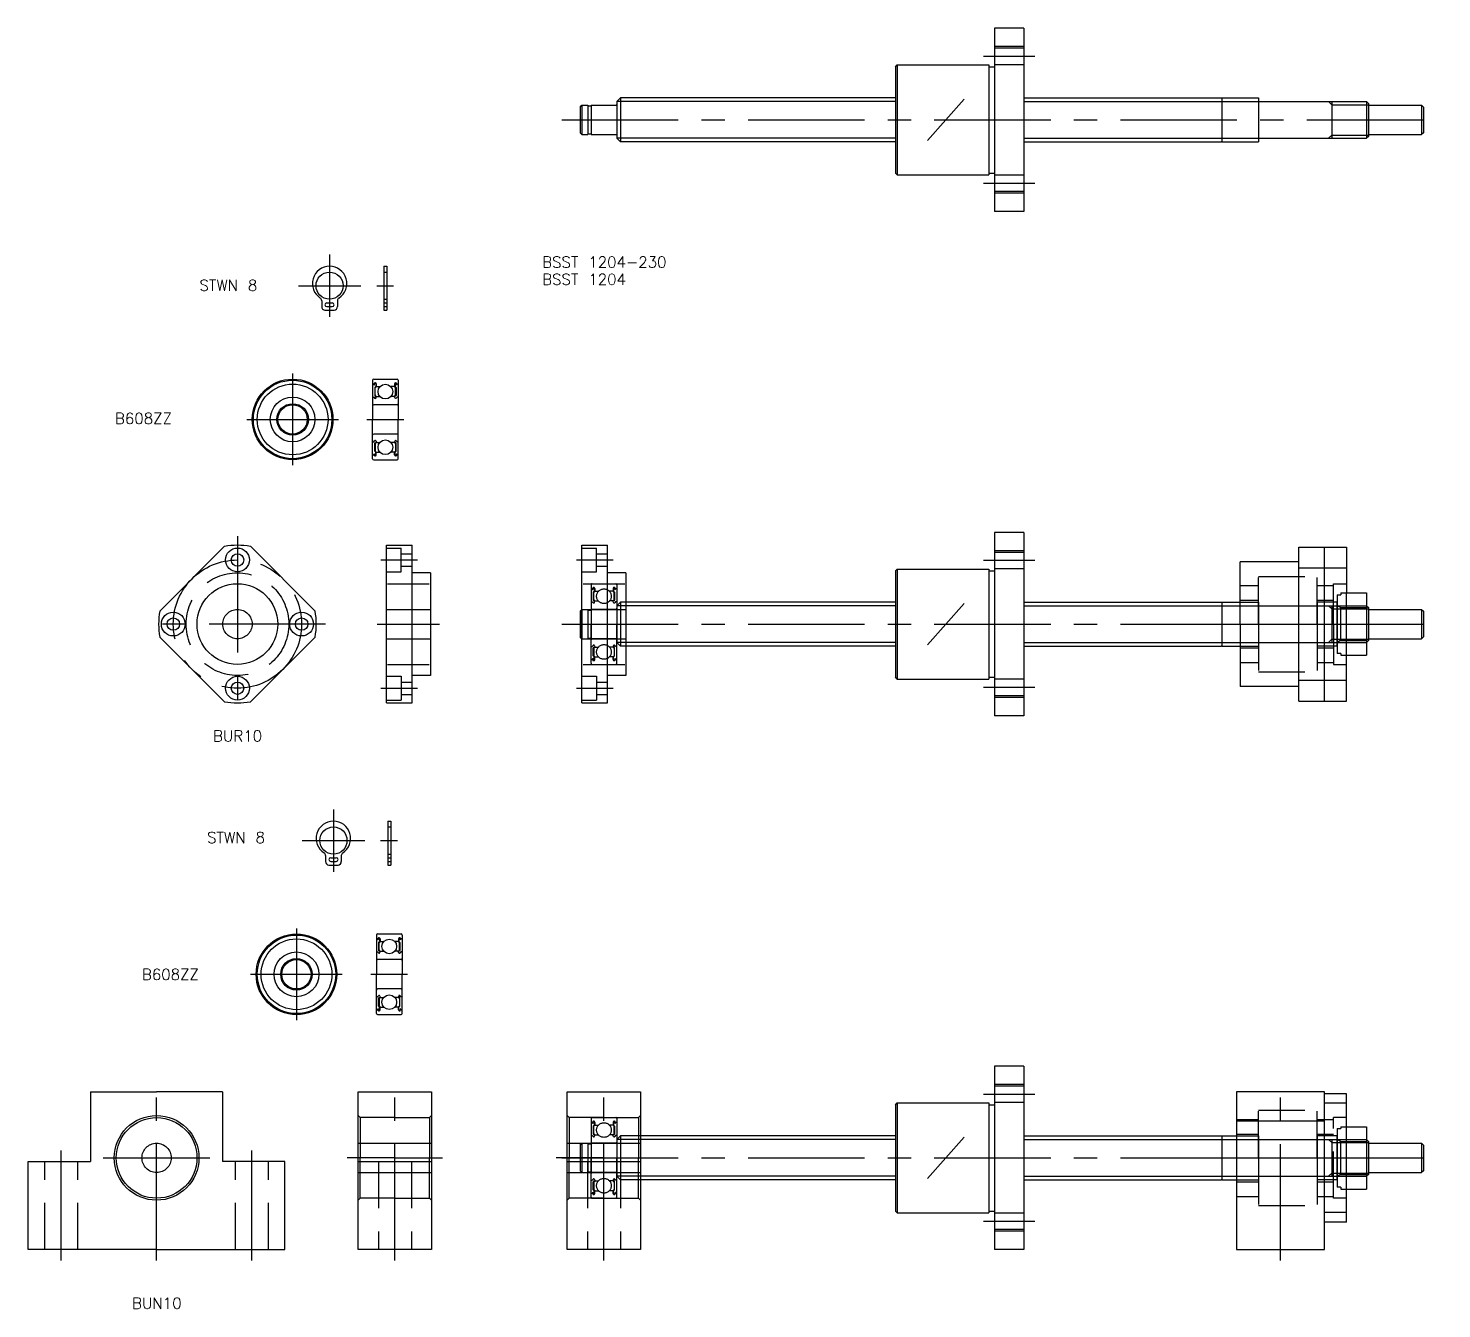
# Model space of a CAD drawing. Extents: x -151 to 464, y -324 to 30.
# Drawn here: x -150.5 to 235, y -324.3 to 25 of the extents above; entities that cross this region are included whole.
import ezdxf

# ---------------------------------------------------------------- set-up
doc = ezdxf.new("R2010")
doc.units = 0
for name, pattern in [('CENTER', [50.8, 31.75, -6.35, 6.35, -6.35]), ('DASHED', [19.05, 12.7, -6.35]), ('PHANTOM', [63.5, 31.75, -6.35, 6.35, -6.35, 6.35, -6.35])]:
    doc.linetypes.add(name, pattern=pattern)
doc.layers.get('0').update_dxf_attribs({"linetype": 'CONTINUOUS'})
doc.layers.add('CENTER', color=1, linetype='CENTER')
doc.styles.get("Standard").update_dxf_attribs({"font": 'txt.shx', "height": 3, "bigfont": 'bigfont.shx'})

# ---------------------------------------------------------------- blocks, each defined once
blk = doc.blocks.new('*U4')
at = {"color": 7, "linetype": 'CONTINUOUS'}
blk.add_text('BSST 1204-230', height=3, dxfattribs=at).set_placement((-10.35, -40.28))
blk = doc.blocks.new('*U5')
at = {"color": 7, "linetype": 'CONTINUOUS'}
blk.add_text('BSST 1204', height=3, dxfattribs=at).set_placement((-10.35, -44.99))
blk = doc.blocks.new('*U6')
at = {"color": 7, "linetype": 'CONTINUOUS'}
blk.add_text('STWN 8', height=3, dxfattribs=at).set_placement((-103.82, -46.62))
blk = doc.blocks.new('*U7')
at = {"color": 7, "linetype": 'CONTINUOUS'}
blk.add_text('B608ZZ', height=3, dxfattribs=at).set_placement((-126.86, -82.94))
blk = doc.blocks.new('*U8')
at = {"color": 7, "linetype": 'CONTINUOUS'}
blk.add_text('BUR10', height=3, dxfattribs=at).set_placement((-100.11, -169.54))
blk = doc.blocks.new('*U9')
at = {"color": 7, "linetype": 'CONTINUOUS'}
blk.add_text('STWN 8', height=3, dxfattribs=at).set_placement((-101.75, -197.25))
blk = doc.blocks.new('*U10')
at = {"color": 7, "linetype": 'CONTINUOUS'}
blk.add_text('B608ZZ', height=3, dxfattribs=at).set_placement((-119.52, -234.61))
blk = doc.blocks.new('*U11')
at = {"color": 7, "linetype": 'CONTINUOUS'}
blk.add_text('BUN10', height=3, dxfattribs=at).set_placement((-122.19, -324.29))

msp = doc.modelspace()

# ---------------------------------------------------------------- linework, layer by layer
at = {"color": 7, "linetype": 'CONTINUOUS'}
for p, q in [((113, 25), (113, -25)), ((121, 25), (113, 25)), ((121, 25), (121, -25)), ((121, 20), (113, 20)), ((86, 14.5), (86.5, 15)), ((86, 14.5), (86, -14.5)), ((86.5, 15), (111.5, 15)), ((86.5, 15), (86.5, -15)), ((111.5, 15), (111.5, -15)), ((111.5, 14.5), (113, 14.5)), ((0, 3.5), (0.5, 4)), ((0.5, 4), (2.1, 4)), ((0.5, 4), (0.5, -4)), ((2.1, 4), (2.1, -4)), ((3, 4), (9.8, 4)), ((3, 4), (3, -4)), ((11, 6), (10, 5)), ((10, 5), (10, -5)), ((86, 6), (11, 6)), ((11, 6), (11, -6)), ((121, 6), (174.8, 6)), ((174.8, 6), (175, 5.8)), ((175, 5.8), (175, -5.8)), ((175.2, 5), (214.5, 5)), ((205, 5), (205, -5)), ((214.5, 5), (215, 4.5)), ((214.5, 5), (214.5, -5)), ((215, 4.5), (215, -4.5)), ((215, 4), (229.5, 4)), ((229.5, 4), (230, 3.5)), ((229.5, 4), (229.5, -4)), ((0, 3.5), (0, -3.5)), ((2.1, 3.8), (3, 3.8)), ((10, 2.9), (10, 2.9)), ((230, 3.5), (230, -3.5)), ((0.5, -4), (0, -3.5)), ((2.1, -3.8), (3, -3.8)), ((10, 0), (10, 0)), ((230, -3.5), (229.5, -4)), ((0.5, -4), (2.1, -4)), ((3, -4), (9.8, -4)), ((10, -5), (11, -6)), ((86, -6), (11, -6)), ((121, -6), (174.8, -6)), ((174.8, -6), (175, -5.8)), ((175.2, -5), (214.5, -5)), ((215, -4.5), (214.5, -5)), ((215, -4), (229.5, -4)), ((86.5, -15), (86, -14.5)), ((86.5, -15), (111.5, -15)), ((111.5, -14.5), (113, -14.5)), ((121, -20), (113, -20)), ((121, -25), (113, -25)), ((-53.5, -39.92), (-53.5, -51.92)), ((-53.5, -39.92), (-52.7, -39.92)), ((-52.7, -39.92), (-52.7, -51.92)), ((-70.48, -49.32), (-70.48, -50.92)), ((-69.08, -49.92), (-67.58, -49.92)), ((-68.33, -48.92), (-68.33, -49.92)), ((-66.18, -49.32), (-66.18, -50.92)), ((-69.58, -51.92), (-67.08, -51.92)), ((-69.08, -50.92), (-67.58, -50.92)), ((-68.33, -50.92), (-68.33, -51.92)), ((-53.5, -51.92), (-52.7, -51.92)), ((113, -112.53), (113, -162.53)), ((121, -112.53), (113, -112.53)), ((121, -112.53), (121, -162.53)), ((-114.66, -133.99), (-97, -116.32)), ((-72.25, -133.99), (-89.92, -116.32)), ((-52.85, -159.03), (-52.85, -116.03)), ((-52.85, -116.03), (-45.85, -116.03)), ((-45.85, -159.03), (-45.85, -116.03)), ((0.5, -159.03), (0.5, -116.03)), ((0.5, -116.03), (7.5, -116.03)), ((7.5, -159.03), (7.5, -116.03)), ((121, -117.53), (113, -117.53)), ((196, -158.53), (196, -116.53)), ((196, -116.53), (209, -116.53)), ((203, -158.53), (203, -116.53)), ((209, -116.53), (209, -129.03)), ((86, -123.03), (86.5, -122.53)), ((86, -123.03), (86, -152.03)), ((86.5, -122.53), (111.5, -122.53)), ((86.5, -122.53), (86.5, -152.53)), ((111.5, -122.53), (111.5, -152.53)), ((111.5, -123.03), (113, -123.03)), ((196, -120.53), (180, -120.53)), ((180, -137.53), (180, -120.53)), ((196, -122.2), (209, -122.2)), ((-40.85, -123.53), (-45.85, -123.53)), ((-40.85, -123.53), (-40.85, -151.53)), ((12.5, -123.53), (7.5, -123.53)), ((12.5, -123.53), (12.5, -151.53)), ((206.5, -129.53), (206.5, -145.53)), ((206.5, -129.53), (207.5, -129.53)), ((207.5, -129.03), (214.5, -129.03)), ((207.5, -129.03), (207.5, -129.53)), ((209, -146.03), (209, -129.03)), ((214.5, -129.03), (214.5, -146.03)), ((0, -134.03), (0.5, -133.53)), ((0, -134.03), (0, -141.03)), ((0.5, -133.53), (0.5, -141.53)), ((86, -131.53), (12.5, -131.53)), ((121, -131.53), (174.8, -131.53)), ((174.8, -131.53), (175, -131.73)), ((175, -131.53), (180, -131.53)), ((175, -131.53), (175, -143.53)), ((175, -131.73), (175, -143.33)), ((201, -131.53), (201, -143.53)), ((206.5, -131.53), (201, -131.53)), ((206.5, -143.53), (206.5, -131.53)), ((214.5, -132.53), (215, -133.03)), ((214.5, -132.53), (214.5, -142.53)), ((215, -133.03), (215, -142.03)), ((215, -133.53), (229.5, -133.53)), ((229.5, -133.53), (230, -134.03)), ((229.5, -133.53), (229.5, -141.53)), ((230, -134.03), (230, -141.03)), ((180, -137.53), (180, -154.53)), ((-97, -158.73), (-114.66, -141.07)), ((-89.92, -158.73), (-72.25, -141.07)), ((0.5, -141.53), (0, -141.03)), ((215, -142.03), (214.5, -142.53)), ((215, -141.53), (229.5, -141.53)), ((230, -141.03), (229.5, -141.53)), ((86, -143.53), (12.5, -143.53)), ((121, -143.53), (174.8, -143.53)), ((174.8, -143.53), (175, -143.33)), ((175, -143.53), (180, -143.53)), ((206.5, -143.53), (201, -143.53)), ((207.5, -145.53), (206.5, -145.53)), ((207.5, -145.53), (207.5, -146.03)), ((207.5, -146.03), (214.5, -146.03)), ((209, -158.53), (209, -146.03)), ((-40.85, -151.53), (-45.85, -151.53)), ((12.5, -151.53), (7.5, -151.53)), ((86.5, -152.53), (86, -152.03)), ((86.5, -152.53), (111.5, -152.53)), ((111.5, -152.03), (113, -152.03)), ((196, -152.86), (209, -152.86)), ((121, -157.53), (113, -157.53)), ((196, -154.53), (180, -154.53)), ((-52.85, -159.03), (-45.85, -159.03)), ((0.5, -159.03), (7.5, -159.03)), ((196, -158.53), (209, -158.53)), ((121, -162.53), (113, -162.53)), ((-52.45, -191.28), (-52.45, -203.28)), ((-52.45, -191.28), (-51.65, -191.28)), ((-51.65, -191.28), (-51.65, -203.28)), ((-67.28, -200.28), (-67.28, -201.28)), ((-69.43, -200.68), (-69.43, -202.28)), ((-68.53, -203.28), (-66.03, -203.28)), ((-68.03, -201.28), (-66.53, -201.28)), ((-68.03, -202.28), (-66.53, -202.28)), ((-67.28, -202.28), (-67.28, -203.28)), ((-65.13, -200.68), (-65.13, -202.28)), ((-52.45, -203.28), (-51.65, -203.28)), ((113, -258.14), (113, -308.14)), ((121, -258.14), (113, -258.14)), ((121, -258.14), (121, -308.14)), ((-133.51, -265.14), (-115.51, -265.14)), ((-133.51, -265.14), (-133.51, -284.14)), ((-97.51, -265.14), (-115.51, -265.14)), ((-97.51, -265.14), (-97.51, -284.14)), ((-60.51, -308.14), (-60.51, -265.14)), ((-60.51, -265.14), (-40.51, -265.14)), ((-40.51, -265.14), (-40.51, -308.14)), ((-3.5, -308.14), (-3.5, -265.14)), ((-3.5, -265.14), (16.5, -265.14)), ((16.5, -265.14), (16.5, -308.14)), ((121, -263.14), (113, -263.14)), ((179, -265.14), (179, -308.14)), ((203, -265.14), (179, -265.14)), ((203, -265.99), (203, -265.14)), ((209, -265.64), (203, -265.64)), ((203, -300.29), (203, -265.99)), ((209, -300.64), (209, -265.64)), ((86, -268.64), (86.5, -268.14)), ((86, -268.64), (86, -297.64)), ((86.5, -268.14), (111.5, -268.14)), ((86.5, -268.14), (86.5, -298.14)), ((111.5, -268.14), (111.5, -298.14)), ((111.5, -268.64), (113, -268.64)), ((209, -268.21), (203, -268.21)), ((203, -273.14), (179, -273.14)), ((86, -277.14), (16.5, -277.14)), ((121, -277.14), (174.8, -277.14)), ((174.8, -277.14), (175, -277.34)), ((175, -277.14), (179, -277.14)), ((175, -277.14), (175, -289.14)), ((175, -277.34), (175, -288.94)), ((185, -277.14), (185, -289.14)), ((201, -277.14), (201, -289.14)), ((206.5, -277.14), (201, -277.14)), ((206.5, -275.14), (206.5, -291.14)), ((206.5, -275.14), (207.5, -275.14)), ((206.5, -289.14), (206.5, -277.14)), ((207.5, -274.64), (214.5, -274.64)), ((207.5, -274.64), (207.5, -275.14)), ((214.5, -274.64), (214.5, -291.64)), ((214.5, -278.14), (215, -278.64)), ((214.5, -278.14), (214.5, -288.14)), ((215, -278.64), (215, -287.64)), ((215, -279.14), (229.5, -279.14)), ((229.5, -279.14), (230, -279.64)), ((229.5, -279.14), (229.5, -287.14)), ((230, -279.64), (230, -286.64)), ((-150.51, -308.14), (-150.51, -284.14)), ((-80.51, -308.14), (-80.51, -284.14)), ((-60.51, -284.14), (-40.51, -284.14)), ((-3.5, -284.14), (16.5, -284.14)), ((174.8, -289.14), (175, -288.94)), ((215, -287.64), (214.5, -288.14)), ((215, -287.14), (229.5, -287.14)), ((230, -286.64), (229.5, -287.14)), ((86, -289.14), (16.5, -289.14)), ((121, -289.14), (174.8, -289.14)), ((175, -289.14), (179, -289.14)), ((206.5, -289.14), (201, -289.14)), ((207.5, -291.14), (206.5, -291.14)), ((207.5, -291.14), (207.5, -291.64)), ((207.5, -291.64), (214.5, -291.64)), ((86.5, -298.14), (86, -297.64)), ((86.5, -298.14), (111.5, -298.14)), ((111.5, -297.64), (113, -297.64)), ((209, -298.06), (203, -298.06)), ((203, -308.14), (203, -300.29)), ((209, -300.64), (203, -300.64)), ((121, -303.14), (113, -303.14)), ((-115.51, -308.14), (-150.51, -308.14)), ((-115.51, -308.14), (-80.51, -308.14)), ((-40.51, -308.14), (-60.51, -308.14)), ((16.5, -308.14), (-3.5, -308.14)), ((121, -308.14), (113, -308.14)), ((179, -308.14), (203, -308.14))]:
    msp.add_line(p, q, dxfattribs=at)
at = {"color": 3, "linetype": 'DASHED'}
for p, q in [((121, 19.57), (113, 19.57)), ((121, 15.07), (113, 15.07)), ((121, -15.07), (113, -15.07)), ((121, -19.57), (113, -19.57)), ((-53.5, -41.52), (-52.7, -41.52)), ((-53.5, -48.92), (-52.7, -48.92)), ((-53.5, -49.92), (-52.7, -49.92)), ((-53.5, -50.92), (-52.7, -50.92)), ((-52.85, -116.78), (-48.85, -116.78)), ((-48.85, -123.28), (-48.85, -116.78)), ((-48.85, -118.33), (-45.85, -118.33)), ((0.5, -116.78), (4.5, -116.78)), ((4.5, -123.28), (4.5, -116.78)), ((4.5, -118.33), (7.5, -118.33)), ((121, -117.96), (113, -117.96)), ((-52.85, -123.28), (-48.85, -123.28)), ((-48.85, -121.73), (-45.85, -121.73)), ((0.5, -123.28), (4.5, -123.28)), ((4.5, -121.73), (7.5, -121.73)), ((121, -122.46), (113, -122.46)), ((-52.55, -126.53), (-41.15, -126.53)), ((0.8, -126.53), (12.2, -126.53)), ((3, -126.83), (3, -137.53)), ((3.3, -126.53), (9.7, -126.53)), ((10, -126.83), (10, -137.53)), ((180, -127.03), (185, -127.03)), ((185, -124.53), (201, -124.53)), ((185, -137.53), (185, -124.53)), ((201, -137.53), (201, -124.53)), ((201, -127.03), (205.5, -127.03)), ((205.5, -126.53), (209, -126.53)), ((205.5, -137.53), (205.5, -126.53)), ((3, -127.78), (3.1, -127.88)), ((3.1, -127.88), (3.33, -127.88)), ((3.33, -127.88), (3.44, -127.69)), ((3.38, -128.06), (3.5, -128.13)), ((3.45, -127.94), (3.56, -127.76)), ((3.56, -128.01), (3.45, -127.94)), ((3.5, -128.13), (3.56, -128.01)), ((3.87, -128.58), (3.6, -128.84)), ((3.6, -128.84), (3.6, -131.03)), ((4, -128.63), (3.73, -128.9)), ((3.73, -131.03), (3.73, -128.9)), ((3.93, -131.03), (3.73, -131.03)), ((3.87, -127.84), (3.87, -128.58)), ((3.93, -131.16), (3.93, -131.03)), ((4, -127.84), (4, -128.63)), ((4, -128.48), (4.1, -128.58)), ((4.1, -128.58), (5.02, -128.58)), ((8.9, -128.58), (7.98, -128.58)), ((9, -128.48), (8.9, -128.58)), ((9, -127.84), (9, -128.63)), ((9, -128.63), (9.27, -128.9)), ((9.07, -131.03), (9.27, -131.03)), ((9.07, -131.16), (9.07, -131.03)), ((9.13, -127.84), (9.13, -128.58)), ((9.13, -128.58), (9.4, -128.84)), ((9.27, -131.03), (9.27, -128.9)), ((9.4, -128.84), (9.4, -131.03)), ((9.55, -127.94), (9.44, -127.76)), ((9.44, -128.01), (9.55, -127.94)), ((9.5, -128.13), (9.44, -128.01)), ((9.62, -128.06), (9.5, -128.13)), ((9.67, -127.88), (9.56, -127.69)), ((9.9, -127.88), (9.67, -127.88)), ((10, -127.78), (9.9, -127.88)), ((180, -131.03), (185, -131.03)), ((201, -131.03), (205.5, -131.03)), ((0.5, -133.53), (2.1, -133.53)), ((2.1, -133.53), (2.1, -141.53)), ((2.1, -133.73), (3, -133.73)), ((3, -131.53), (3.1, -131.43)), ((3, -133.53), (9.8, -133.53)), ((3, -133.53), (3, -141.53)), ((3.1, -131.43), (3.33, -131.43)), ((9.7, -133.53), (3.3, -133.53)), ((3.33, -131.43), (3.55, -131.69)), ((3.73, -131.16), (3.93, -131.16)), ((3.93, -131.61), (4.04, -131.32)), ((4.04, -131.32), (4.14, -131.23)), ((4.14, -131.23), (4.98, -131.23)), ((8.86, -131.23), (8.02, -131.23)), ((8.96, -131.32), (8.86, -131.23)), ((9.07, -131.61), (8.96, -131.32)), ((9.27, -131.16), (9.07, -131.16)), ((9.67, -131.43), (9.45, -131.69)), ((9.9, -131.43), (9.67, -131.43)), ((10, -131.53), (9.9, -131.43)), ((11, -131.53), (10, -132.53)), ((10, -132.53), (10, -142.53)), ((12.5, -132.53), (10, -132.53)), ((10, -134.63), (10, -134.63)), ((11, -131.53), (11, -143.53)), ((12.5, -131.53), (11, -131.53)), ((175.2, -132.53), (214.5, -132.53)), ((180, -131.53), (185, -131.53)), ((185, -131.53), (185, -143.53)), ((185, -132.53), (201, -132.53)), ((201, -132.53), (206.5, -132.53)), ((204.15, -132.53), (205, -133.38)), ((205, -132.53), (205, -142.53)), ((205, -133.38), (214.5, -133.38)), ((206.5, -132.53), (214.5, -132.53)), ((207.37, -133.03), (206.5, -132.53)), ((207.37, -133.03), (214.5, -133.03)), ((207.37, -133.03), (207.37, -142.03)), ((3, -148.23), (3, -137.53)), ((10, -137.53), (10, -137.53)), ((10, -148.23), (10, -137.53)), ((185, -137.53), (185, -150.53)), ((201, -137.53), (201, -150.53)), ((205.5, -137.53), (205.5, -148.53)), ((0.5, -141.53), (2.1, -141.53)), ((2.1, -141.33), (3, -141.33)), ((3, -141.53), (9.8, -141.53)), ((9.7, -141.53), (3.3, -141.53)), ((10, -142.53), (11, -143.53)), ((12.5, -142.53), (10, -142.53)), ((175.2, -142.53), (214.5, -142.53)), ((185, -142.53), (201, -142.53)), ((201, -142.53), (206.5, -142.53)), ((204.15, -142.53), (205, -141.68)), ((205, -141.68), (214.5, -141.68)), ((207.37, -142.03), (206.5, -142.53)), ((206.5, -142.53), (214.5, -142.53)), ((207.37, -142.03), (214.5, -142.03)), ((3, -143.53), (3.1, -143.63)), ((3.1, -143.63), (3.33, -143.63)), ((3.33, -143.63), (3.55, -143.37)), ((3.6, -146.21), (3.6, -144.03)), ((3.87, -146.48), (3.6, -146.21)), ((3.73, -143.89), (3.93, -143.89)), ((3.73, -144.03), (3.73, -146.16)), ((3.93, -144.03), (3.73, -144.03)), ((4, -146.42), (3.73, -146.16)), ((3.87, -147.21), (3.87, -146.48)), ((3.93, -143.44), (4.04, -143.73)), ((3.93, -143.89), (3.93, -144.03)), ((4, -147.21), (4, -146.42)), ((4, -146.58), (4.1, -146.48)), ((4.04, -143.73), (4.14, -143.83)), ((4.1, -146.48), (5.02, -146.48)), ((4.14, -143.83), (4.98, -143.83)), ((8.9, -146.48), (7.98, -146.48)), ((8.86, -143.83), (8.02, -143.83)), ((8.96, -143.73), (8.86, -143.83)), ((9, -146.58), (8.9, -146.48)), ((9.07, -143.44), (8.96, -143.73)), ((9, -146.42), (9.27, -146.16)), ((9, -147.21), (9, -146.42)), ((9.27, -143.89), (9.07, -143.89)), ((9.07, -143.89), (9.07, -144.03)), ((9.07, -144.03), (9.27, -144.03)), ((9.13, -146.48), (9.4, -146.21)), ((9.13, -147.21), (9.13, -146.48)), ((9.27, -144.03), (9.27, -146.16)), ((9.4, -146.21), (9.4, -144.03)), ((9.67, -143.63), (9.45, -143.37)), ((9.9, -143.63), (9.67, -143.63)), ((10, -143.53), (9.9, -143.63)), ((10, -142.88), (10, -142.88)), ((10, -145.55), (10, -145.55)), ((12.5, -143.53), (11, -143.53)), ((180, -143.53), (185, -143.53)), ((180, -144.03), (185, -144.03)), ((201, -144.03), (205.5, -144.03)), ((-52.55, -148.53), (-41.15, -148.53)), ((0.8, -148.53), (12.2, -148.53)), ((3, -147.28), (3.1, -147.18)), ((3.1, -147.18), (3.33, -147.18)), ((3.3, -148.53), (9.7, -148.53)), ((3.33, -147.18), (3.44, -147.36)), ((3.38, -147), (3.5, -146.93)), ((3.56, -147.04), (3.45, -147.11)), ((3.45, -147.11), (3.56, -147.29)), ((3.5, -146.93), (3.56, -147.04)), ((9.5, -146.93), (9.44, -147.04)), ((9.44, -147.04), (9.55, -147.11)), ((9.55, -147.11), (9.44, -147.29)), ((9.62, -147), (9.5, -146.93)), ((9.67, -147.18), (9.56, -147.36)), ((9.9, -147.18), (9.67, -147.18)), ((10, -147.28), (9.9, -147.18)), ((180, -148.03), (185, -148.03)), ((201, -148.03), (205.5, -148.03)), ((205.5, -148.53), (209, -148.53)), ((-52.85, -151.78), (-48.85, -151.78)), ((-48.85, -151.78), (-48.85, -158.28)), ((-48.85, -153.33), (-45.85, -153.33)), ((0.5, -151.78), (4.5, -151.78)), ((4.5, -151.78), (4.5, -158.28)), ((4.5, -153.33), (7.5, -153.33)), ((121, -152.6), (113, -152.6)), ((185, -150.53), (201, -150.53)), ((-48.85, -156.73), (-45.85, -156.73)), ((4.5, -156.73), (7.5, -156.73)), ((121, -157.1), (113, -157.1)), ((-52.85, -158.28), (-48.85, -158.28)), ((0.5, -158.28), (4.5, -158.28)), ((-52.45, -192.88), (-51.65, -192.88)), ((-52.45, -200.28), (-51.65, -200.28)), ((-52.45, -201.28), (-51.65, -201.28)), ((-52.45, -202.28), (-51.65, -202.28)), ((121, -263.56), (113, -263.56)), ((121, -268.06), (113, -268.06)), ((-60.51, -271.59), (-59.96, -272.14)), ((-59.96, -272.14), (-59.96, -283.14)), ((-50.51, -272.14), (-59.96, -272.14)), ((-50.51, -272.14), (-41.06, -272.14)), ((-40.51, -271.59), (-41.06, -272.14)), ((-41.06, -272.14), (-41.06, -283.14)), ((-3.5, -271.59), (-2.95, -272.14)), ((-2.95, -272.14), (-2.95, -283.14)), ((6.5, -272.14), (-2.95, -272.14)), ((3, -272.44), (3, -283.14)), ((3, -273.39), (3.1, -273.49)), ((3.1, -273.49), (3.33, -273.49)), ((3.3, -272.14), (9.7, -272.14)), ((3.33, -273.49), (3.44, -273.3)), ((3.38, -273.67), (3.5, -273.73)), ((3.45, -273.55), (3.56, -273.37)), ((3.56, -273.62), (3.45, -273.55)), ((3.5, -273.73), (3.56, -273.62)), ((3.87, -273.45), (3.87, -274.19)), ((4, -273.45), (4, -274.24)), ((6.5, -272.14), (15.95, -272.14)), ((9, -273.45), (9, -274.24)), ((9.13, -273.45), (9.13, -274.19)), ((9.55, -273.55), (9.44, -273.37)), ((9.44, -273.62), (9.55, -273.55)), ((9.5, -273.73), (9.44, -273.62)), ((9.62, -273.67), (9.5, -273.73)), ((9.67, -273.49), (9.56, -273.3)), ((9.9, -273.49), (9.67, -273.49)), ((10, -273.39), (9.9, -273.49)), ((10, -272.44), (10, -283.14)), ((16.5, -271.59), (15.95, -272.14)), ((15.95, -272.14), (15.95, -283.14)), ((179, -272.64), (185, -272.64)), ((185, -270.14), (201, -270.14)), ((185, -283.14), (185, -270.14)), ((201, -283.14), (201, -270.14)), ((201, -272.64), (205.5, -272.64)), ((205.5, -294.14), (205.5, -272.14)), ((209, -272.14), (205.5, -272.14)), ((3, -277.14), (3.1, -277.04)), ((3.1, -277.04), (3.33, -277.04)), ((3.33, -277.04), (3.55, -277.3)), ((3.87, -274.19), (3.6, -274.45)), ((3.6, -274.45), (3.6, -276.64)), ((4, -274.24), (3.73, -274.51)), ((3.73, -276.64), (3.73, -274.51)), ((3.93, -276.64), (3.73, -276.64)), ((3.73, -276.77), (3.93, -276.77)), ((3.93, -276.77), (3.93, -276.64)), ((3.93, -277.22), (4.04, -276.93)), ((4, -274.09), (4.1, -274.19)), ((4.04, -276.93), (4.14, -276.84)), ((4.1, -274.19), (5.02, -274.19)), ((4.14, -276.84), (4.98, -276.84)), ((8.9, -274.19), (7.98, -274.19)), ((8.86, -276.84), (8.02, -276.84)), ((8.96, -276.93), (8.86, -276.84)), ((9, -274.09), (8.9, -274.19)), ((9.07, -277.22), (8.96, -276.93)), ((9, -274.24), (9.27, -274.51)), ((9.07, -276.64), (9.27, -276.64)), ((9.07, -276.77), (9.07, -276.64)), ((9.27, -276.77), (9.07, -276.77)), ((9.13, -274.19), (9.4, -274.45)), ((9.27, -276.64), (9.27, -274.51)), ((9.4, -274.45), (9.4, -276.64)), ((9.67, -277.04), (9.45, -277.3)), ((9.9, -277.04), (9.67, -277.04)), ((10, -277.14), (9.9, -277.04)), ((11, -277.14), (10, -278.14)), ((11, -277.14), (11, -289.14)), ((16.5, -277.14), (11, -277.14)), ((179, -276.64), (185, -276.64)), ((179, -277.14), (185, -277.14)), ((201, -276.64), (205.5, -276.64)), ((0, -279.64), (0.5, -279.14)), ((0, -279.64), (0, -286.64)), ((0.5, -279.14), (2.1, -279.14)), ((0.5, -279.14), (0.5, -287.14)), ((2.1, -279.14), (2.1, -287.14)), ((2.1, -279.34), (3, -279.34)), ((3, -279.14), (9.8, -279.14)), ((3, -279.14), (3, -287.14)), ((9.7, -279.14), (3.3, -279.14)), ((10, -278.14), (10, -288.14)), ((10, -280.24), (10, -280.24)), ((175.2, -278.14), (214.5, -278.14)), ((185, -278.14), (201, -278.14)), ((201, -278.14), (206.5, -278.14)), ((204.15, -278.14), (205, -278.99)), ((205, -278.14), (205, -288.14)), ((205, -278.99), (214.5, -278.99)), ((206.5, -278.14), (214.5, -278.14)), ((207.37, -278.64), (206.5, -278.14)), ((207.37, -278.64), (214.5, -278.64)), ((207.37, -278.64), (207.37, -287.64)), ((-146.01, -308.14), (-146.01, -284.14)), ((-137.01, -308.14), (-137.01, -284.14)), ((-94.01, -308.14), (-94.01, -284.14)), ((-85.01, -308.14), (-85.01, -284.14)), ((-59.96, -294.14), (-59.96, -283.14)), ((-55.01, -284.14), (-55.01, -308.14)), ((-46.01, -284.14), (-46.01, -308.14)), ((-41.06, -294.14), (-41.06, -283.14)), ((-2.95, -294.14), (-2.95, -283.14)), ((2, -284.14), (2, -308.14)), ((3, -293.84), (3, -283.14)), ((10, -283.14), (10, -283.14)), ((10, -293.84), (10, -283.14)), ((11, -284.14), (11, -308.14)), ((15.95, -294.14), (15.95, -283.14)), ((185, -283.14), (185, -296.14)), ((201, -283.14), (201, -296.14)), ((0.5, -287.14), (0, -286.64)), ((0.5, -287.14), (2.1, -287.14)), ((2.1, -286.94), (3, -286.94)), ((3, -287.14), (9.8, -287.14)), ((9.7, -287.14), (3.3, -287.14)), ((3.33, -289.24), (3.55, -288.97)), ((3.93, -289.05), (4.04, -289.34)), ((9.07, -289.05), (8.96, -289.34)), ((9.67, -289.24), (9.45, -288.97)), ((10, -288.14), (11, -289.14)), ((10, -288.49), (10, -288.49)), ((175.2, -288.14), (214.5, -288.14)), ((185, -288.14), (201, -288.14)), ((201, -288.14), (206.5, -288.14)), ((204.15, -288.14), (205, -287.29)), ((205, -287.29), (214.5, -287.29)), ((207.37, -287.64), (206.5, -288.14)), ((206.5, -288.14), (214.5, -288.14)), ((207.37, -287.64), (214.5, -287.64)), ((3, -289.14), (3.1, -289.24)), ((3, -292.89), (3.1, -292.79)), ((3.1, -289.24), (3.33, -289.24)), ((3.1, -292.79), (3.33, -292.79)), ((3.33, -292.79), (3.44, -292.97)), ((3.38, -292.6), (3.5, -292.54)), ((3.56, -292.65), (3.45, -292.72)), ((3.45, -292.72), (3.56, -292.9)), ((3.5, -292.54), (3.56, -292.65)), ((3.6, -291.82), (3.6, -289.63)), ((3.87, -292.09), (3.6, -291.82)), ((3.73, -289.5), (3.93, -289.5)), ((3.73, -289.63), (3.73, -291.76)), ((3.93, -289.63), (3.73, -289.63)), ((4, -292.03), (3.73, -291.76)), ((3.87, -292.82), (3.87, -292.09)), ((3.93, -289.5), (3.93, -289.63)), ((4, -292.82), (4, -292.03)), ((4, -292.19), (4.1, -292.09)), ((4.04, -289.34), (4.14, -289.44)), ((4.1, -292.09), (5.02, -292.09)), ((4.14, -289.44), (4.98, -289.44)), ((8.9, -292.09), (7.98, -292.09)), ((8.86, -289.44), (8.02, -289.44)), ((8.96, -289.34), (8.86, -289.44)), ((9, -292.19), (8.9, -292.09)), ((9, -292.03), (9.27, -291.76)), ((9, -292.82), (9, -292.03)), ((9.27, -289.5), (9.07, -289.5)), ((9.07, -289.5), (9.07, -289.63)), ((9.07, -289.63), (9.27, -289.63)), ((9.13, -292.09), (9.4, -291.82)), ((9.13, -292.82), (9.13, -292.09)), ((9.27, -289.63), (9.27, -291.76)), ((9.4, -291.82), (9.4, -289.63)), ((9.5, -292.54), (9.44, -292.65)), ((9.44, -292.65), (9.55, -292.72)), ((9.55, -292.72), (9.44, -292.9)), ((9.62, -292.6), (9.5, -292.54)), ((9.67, -292.79), (9.56, -292.97)), ((9.9, -289.24), (9.67, -289.24)), ((9.9, -292.79), (9.67, -292.79)), ((10, -289.14), (9.9, -289.24)), ((10, -292.89), (9.9, -292.79)), ((10, -291.16), (10, -291.16)), ((16.5, -289.14), (11, -289.14)), ((179, -289.14), (185, -289.14)), ((179, -289.64), (185, -289.64)), ((201, -289.64), (205.5, -289.64)), ((-60.51, -294.69), (-59.96, -294.14)), ((-50.51, -294.14), (-59.96, -294.14)), ((-50.51, -294.14), (-41.06, -294.14)), ((-40.51, -294.69), (-41.06, -294.14)), ((-3.5, -294.69), (-2.95, -294.14)), ((6.5, -294.14), (-2.95, -294.14)), ((3.3, -294.14), (9.7, -294.14)), ((6.5, -294.14), (15.95, -294.14)), ((16.5, -294.69), (15.95, -294.14)), ((179, -293.64), (185, -293.64)), ((185, -296.14), (201, -296.14)), ((201, -293.64), (205.5, -293.64)), ((209, -294.14), (205.5, -294.14)), ((121, -298.21), (113, -298.21)), ((121, -302.71), (113, -302.71))]:
    msp.add_line(p, q, dxfattribs=at)
at = {"color": 3, "linetype": 'CONTINUOUS'}
for p, q in [((86, 5), (10, 5)), ((121, 5), (175, 5)), ((204.15, 5), (205, 4.15)), ((205, 4.15), (215, 4.15)), ((86, -5), (10, -5)), ((121, -5), (175, -5)), ((204.15, -5), (205, -4.15)), ((205, -4.15), (215, -4.15)), ((86, -132.53), (12.5, -132.53)), ((121, -132.53), (175, -132.53)), ((214.5, -133.38), (215, -133.38)), ((86, -142.53), (12.5, -142.53)), ((121, -142.53), (175, -142.53)), ((214.5, -141.68), (215, -141.68)), ((16.5, -278.14), (10, -278.14)), ((86, -278.14), (16.5, -278.14)), ((121, -278.14), (175, -278.14)), ((214.5, -278.99), (215, -278.99)), ((16.5, -288.14), (10, -288.14)), ((86, -288.14), (16.5, -288.14)), ((121, -288.14), (175, -288.14)), ((214.5, -287.29), (215, -287.29))]:
    msp.add_line(p, q, dxfattribs=at)
at = {"color": 3, "linetype": 'PHANTOM'}
for p, q in [((175, 6), (185, 6)), ((175, 6), (175, -6)), ((185, 6), (185, -6)), ((175, -6), (185, -6)), ((-52.85, -133.53), (-40.85, -133.53)), ((0.5, -133.53), (12.5, -133.53)), ((-52.85, -141.53), (-40.85, -141.53)), ((0.5, -141.53), (12.5, -141.53)), ((-60.51, -279.14), (-40.51, -279.14)), ((-3.5, -279.14), (16.5, -279.14)), ((-60.51, -287.14), (-40.51, -287.14)), ((-3.5, -287.14), (16.5, -287.14))]:
    msp.add_line(p, q, dxfattribs=at)
for p, q in [((-56.6, -71.01), (-56.6, -81.71)), ((-56.6, -71.96), (-56.5, -72.06)), ((-56.5, -72.06), (-56.27, -72.06)), ((-56.3, -70.71), (-49.9, -70.71)), ((-56.27, -72.06), (-56.16, -71.88)), ((-56.22, -72.24), (-56.1, -72.31)), ((-56.15, -72.13), (-56.04, -71.94)), ((-56.04, -72.19), (-56.15, -72.13)), ((-56.1, -72.31), (-56.04, -72.19)), ((-55.74, -72.76), (-56, -73.03)), ((-56, -73.03), (-56, -75.21)), ((-55.6, -72.81), (-55.87, -73.08)), ((-55.87, -75.21), (-55.87, -73.08)), ((-55.74, -72.03), (-55.74, -72.76)), ((-55.6, -72.03), (-55.6, -72.81)), ((-55.6, -72.66), (-55.5, -72.76)), ((-55.5, -72.76), (-54.58, -72.76)), ((-50.7, -72.76), (-51.63, -72.76)), ((-50.6, -72.66), (-50.7, -72.76)), ((-50.6, -72.03), (-50.6, -72.81)), ((-50.6, -72.81), (-50.34, -73.08)), ((-50.47, -72.03), (-50.47, -72.76)), ((-50.47, -72.76), (-50.2, -73.03)), ((-50.34, -75.21), (-50.34, -73.08)), ((-50.2, -73.03), (-50.2, -75.21)), ((-50.17, -72.19), (-50.05, -72.13)), ((-50.1, -72.31), (-50.17, -72.19)), ((-50.05, -72.13), (-50.16, -71.94)), ((-49.98, -72.24), (-50.1, -72.31)), ((-49.94, -72.06), (-50.04, -71.88)), ((-49.7, -72.06), (-49.94, -72.06)), ((-49.6, -71.96), (-49.7, -72.06)), ((-49.6, -71.01), (-49.6, -81.71)), ((-56.6, -75.71), (-56.5, -75.61)), ((-56.5, -75.61), (-56.27, -75.61)), ((-56.27, -75.61), (-56.05, -75.87)), ((-55.67, -75.21), (-55.87, -75.21)), ((-55.87, -75.34), (-55.67, -75.34)), ((-55.67, -75.34), (-55.67, -75.21)), ((-55.67, -75.79), (-55.56, -75.5)), ((-55.56, -75.5), (-55.46, -75.41)), ((-55.46, -75.41), (-54.62, -75.41)), ((-50.74, -75.41), (-51.58, -75.41)), ((-50.64, -75.5), (-50.74, -75.41)), ((-50.54, -75.79), (-50.64, -75.5)), ((-50.54, -75.21), (-50.34, -75.21)), ((-50.54, -75.34), (-50.54, -75.21)), ((-50.34, -75.34), (-50.54, -75.34)), ((-49.94, -75.61), (-50.15, -75.87)), ((-49.7, -75.61), (-49.94, -75.61)), ((-49.6, -75.71), (-49.7, -75.61)), ((-49.9, -77.71), (-56.3, -77.71)), ((-56.6, -92.41), (-56.6, -81.71)), ((-49.6, -92.41), (-49.6, -81.71)), ((-56.6, -87.71), (-56.5, -87.81)), ((-56.5, -87.81), (-56.27, -87.81)), ((-49.9, -85.71), (-56.3, -85.71)), ((-56.27, -87.81), (-56.05, -87.55)), ((-56, -90.39), (-56, -88.21)), ((-55.87, -88.07), (-55.67, -88.07)), ((-55.87, -88.21), (-55.87, -90.34)), ((-55.67, -88.21), (-55.87, -88.21)), ((-55.67, -87.63), (-55.56, -87.92)), ((-55.67, -88.07), (-55.67, -88.21)), ((-55.56, -87.92), (-55.46, -88.01)), ((-55.46, -88.01), (-54.62, -88.01)), ((-50.74, -88.01), (-51.58, -88.01)), ((-50.64, -87.92), (-50.74, -88.01)), ((-50.54, -87.63), (-50.64, -87.92)), ((-50.34, -88.07), (-50.54, -88.07)), ((-50.54, -88.07), (-50.54, -88.21)), ((-50.54, -88.21), (-50.34, -88.21)), ((-50.34, -88.21), (-50.34, -90.34)), ((-50.2, -90.39), (-50.2, -88.21)), ((-49.94, -87.81), (-50.15, -87.55)), ((-49.7, -87.81), (-49.94, -87.81)), ((-49.6, -87.71), (-49.7, -87.81)), ((-49.6, -87.06), (-49.6, -87.06)), ((-56.6, -91.46), (-56.5, -91.36)), ((-56.5, -91.36), (-56.27, -91.36)), ((-56.27, -91.36), (-56.16, -91.54)), ((-56.22, -91.18), (-56.1, -91.11)), ((-56.04, -91.23), (-56.15, -91.29)), ((-56.15, -91.29), (-56.04, -91.48)), ((-56.1, -91.11), (-56.04, -91.23)), ((-55.74, -90.66), (-56, -90.39)), ((-55.6, -90.6), (-55.87, -90.34)), ((-55.74, -91.39), (-55.74, -90.66)), ((-55.6, -91.39), (-55.6, -90.6)), ((-55.6, -90.76), (-55.5, -90.66)), ((-55.5, -90.66), (-54.58, -90.66)), ((-50.7, -90.66), (-51.63, -90.66)), ((-50.6, -90.76), (-50.7, -90.66)), ((-50.6, -90.6), (-50.34, -90.34)), ((-50.6, -91.39), (-50.6, -90.6)), ((-50.47, -90.66), (-50.2, -90.39)), ((-50.47, -91.39), (-50.47, -90.66)), ((-50.1, -91.11), (-50.17, -91.23)), ((-50.17, -91.23), (-50.05, -91.29)), ((-50.05, -91.29), (-50.16, -91.48)), ((-49.98, -91.18), (-50.1, -91.11)), ((-49.94, -91.36), (-50.04, -91.54)), ((-49.7, -91.36), (-49.94, -91.36)), ((-49.6, -91.46), (-49.7, -91.36)), ((-49.6, -89.73), (-49.6, -89.73)), ((-56.3, -92.71), (-49.9, -92.71)), ((-55.55, -222.37), (-55.55, -233.07)), ((-55.55, -223.32), (-55.45, -223.42)), ((-55.45, -223.42), (-55.22, -223.42)), ((-55.25, -222.07), (-48.85, -222.07)), ((-55.22, -223.42), (-55.11, -223.24)), ((-55.1, -223.49), (-54.99, -223.3)), ((-54.99, -223.55), (-55.1, -223.49)), ((-55.05, -223.67), (-54.99, -223.55)), ((-54.68, -223.38), (-54.68, -224.12)), ((-54.55, -223.38), (-54.55, -224.17)), ((-49.55, -223.38), (-49.55, -224.17)), ((-49.42, -223.38), (-49.42, -224.12)), ((-49, -223.49), (-49.11, -223.3)), ((-49.11, -223.55), (-49, -223.49)), ((-49.05, -223.67), (-49.11, -223.55)), ((-48.88, -223.42), (-48.99, -223.24)), ((-48.65, -223.42), (-48.88, -223.42)), ((-48.55, -223.32), (-48.65, -223.42)), ((-48.55, -222.37), (-48.55, -233.07)), ((-55.55, -227.07), (-55.45, -226.97)), ((-55.45, -226.97), (-55.22, -226.97)), ((-55.22, -226.97), (-55, -227.23)), ((-55.17, -223.6), (-55.05, -223.67)), ((-54.68, -224.12), (-54.95, -224.39)), ((-54.95, -224.39), (-54.95, -226.57)), ((-54.55, -224.17), (-54.82, -224.44)), ((-54.82, -226.57), (-54.82, -224.44)), ((-54.62, -226.57), (-54.82, -226.57)), ((-54.82, -226.7), (-54.62, -226.7)), ((-54.62, -226.7), (-54.62, -226.57)), ((-54.62, -227.15), (-54.51, -226.86)), ((-54.55, -224.02), (-54.45, -224.12)), ((-54.51, -226.86), (-54.41, -226.77)), ((-54.45, -224.12), (-53.53, -224.12)), ((-54.41, -226.77), (-53.57, -226.77)), ((-49.65, -224.12), (-50.58, -224.12)), ((-49.69, -226.77), (-50.53, -226.77)), ((-49.59, -226.86), (-49.69, -226.77)), ((-49.55, -224.02), (-49.65, -224.12)), ((-49.48, -227.15), (-49.59, -226.86)), ((-49.55, -224.17), (-49.28, -224.44)), ((-49.48, -226.7), (-49.48, -226.57)), ((-49.48, -226.57), (-49.28, -226.57)), ((-49.28, -226.7), (-49.48, -226.7)), ((-49.42, -224.12), (-49.15, -224.39)), ((-49.28, -226.57), (-49.28, -224.44)), ((-49.15, -224.39), (-49.15, -226.57)), ((-48.88, -226.97), (-49.1, -227.23)), ((-48.93, -223.6), (-49.05, -223.67)), ((-48.65, -226.97), (-48.88, -226.97)), ((-48.55, -227.07), (-48.65, -226.97)), ((-48.85, -229.07), (-55.25, -229.07)), ((-55.55, -243.77), (-55.55, -233.07)), ((-48.55, -243.77), (-48.55, -233.07)), ((-48.85, -237.07), (-55.25, -237.07)), ((-55.22, -239.17), (-55, -238.91)), ((-54.62, -238.99), (-54.51, -239.28)), ((-49.48, -238.99), (-49.59, -239.28)), ((-48.88, -239.17), (-49.1, -238.91)), ((-48.55, -238.42), (-48.55, -238.42)), ((-55.55, -239.07), (-55.45, -239.17)), ((-55.55, -242.82), (-55.45, -242.72)), ((-55.45, -239.17), (-55.22, -239.17)), ((-55.45, -242.72), (-55.22, -242.72)), ((-55.22, -242.72), (-55.11, -242.9)), ((-55.17, -242.54), (-55.05, -242.47)), ((-54.99, -242.59), (-55.1, -242.65)), ((-55.1, -242.65), (-54.99, -242.84)), ((-55.05, -242.47), (-54.99, -242.59)), ((-54.95, -241.75), (-54.95, -239.57)), ((-54.68, -242.02), (-54.95, -241.75)), ((-54.82, -239.43), (-54.62, -239.43)), ((-54.82, -239.57), (-54.82, -241.7)), ((-54.62, -239.57), (-54.82, -239.57)), ((-54.55, -241.96), (-54.82, -241.7)), ((-54.68, -242.75), (-54.68, -242.02)), ((-54.62, -239.43), (-54.62, -239.57)), ((-54.55, -242.75), (-54.55, -241.96)), ((-54.55, -242.12), (-54.45, -242.02)), ((-54.51, -239.28), (-54.41, -239.37)), ((-54.45, -242.02), (-53.53, -242.02)), ((-54.41, -239.37), (-53.57, -239.37)), ((-49.65, -242.02), (-50.58, -242.02)), ((-49.69, -239.37), (-50.53, -239.37)), ((-49.59, -239.28), (-49.69, -239.37)), ((-49.55, -242.12), (-49.65, -242.02)), ((-49.55, -241.96), (-49.28, -241.7)), ((-49.55, -242.75), (-49.55, -241.96)), ((-49.48, -239.43), (-49.48, -239.57)), ((-49.28, -239.43), (-49.48, -239.43)), ((-49.48, -239.57), (-49.28, -239.57)), ((-49.42, -242.02), (-49.15, -241.75)), ((-49.42, -242.75), (-49.42, -242.02)), ((-49.28, -239.57), (-49.28, -241.7)), ((-49.15, -241.75), (-49.15, -239.57)), ((-49.05, -242.47), (-49.11, -242.59)), ((-49.11, -242.59), (-49, -242.65)), ((-49, -242.65), (-49.11, -242.84)), ((-48.93, -242.54), (-49.05, -242.47)), ((-48.88, -242.72), (-48.99, -242.9)), ((-48.65, -239.17), (-48.88, -239.17)), ((-48.65, -242.72), (-48.88, -242.72)), ((-48.55, -239.07), (-48.65, -239.17)), ((-48.55, -242.82), (-48.65, -242.72)), ((-48.55, -241.09), (-48.55, -241.09)), ((-55.25, -244.07), (-48.85, -244.07))]:
    msp.add_line(p, q)
at = {"color": 7, "linetype": 'CONTINUOUS'}
for points in [[(-150.51, -284.14), (-133.51, -284.14)], [(-80.51, -284.14), (-97.51, -284.14)]]:
    msp.add_lwpolyline(points, dxfattribs=at)
for centre, radius in [((-68.33, -45.22), 3.7), ((-78.41, -81.71), 11), ((-78.41, -81.71), 10.7), ((-78.41, -81.71), 9.65), ((-78.41, -81.71), 6.1), ((-78.41, -81.71), 4.3), ((-78.41, -81.71), 4), ((-93.46, -120.03), 3.25), ((-93.46, -120.03), 1.7), ((-93.46, -137.53), 11), ((-110.96, -137.53), 3.25), ((-75.96, -137.53), 3.25), ((-110.96, -137.53), 1.7), ((-75.96, -137.53), 1.7), ((-93.46, -155.03), 3.25), ((-93.46, -155.03), 1.7), ((-67.28, -196.58), 3.7), ((-77.36, -233.07), 11), ((-77.36, -233.07), 10.7), ((-77.36, -233.07), 9.65), ((-77.36, -233.07), 6.1), ((-77.36, -233.07), 4.3), ((-77.36, -233.07), 4), ((-115.51, -283.14), 11.55), ((-115.51, -283.14), 11)]:
    msp.add_circle(centre, radius, dxfattribs=at)
for centre in [(-53.1, -74.11), (-53.1, -89.31), (-52.05, -225.47), (-52.05, -240.67)]:
    msp.add_circle(centre, 2)
at = {"color": 3, "linetype": 'DASHED'}
for centre, radius in [((-93.46, -137.53), 14), ((6.5, -129.93), 2), ((6.5, -145.13), 2), ((6.5, -275.54), 2), ((6.5, -290.74), 2)]:
    msp.add_circle(centre, radius, dxfattribs=at)
at = {"color": 3, "linetype": 'PHANTOM'}
for centre in [(-93.46, -137.53), (-115.51, -283.14)]:
    msp.add_circle(centre, 4, dxfattribs=at)
at = {"color": 7, "linetype": 'CONTINUOUS'}
for centre, radius, start, end in [((9.8, 4.2), 0.2, 270, 0), ((175.2, 5.2), 0.2, 180, 270), ((9.8, -4.2), 0.2, 0, 90), ((175.2, -5.2), 0.2, 90, 180), ((-68.33, -44.63), 4.7, 302.6213, 237.3787), ((-71.38, -49.32), 0.9, 0, 55.0939), ((-69.08, -50.42), 0.5, 90, 270), ((-67.58, -50.42), 0.5, 270, 90), ((-65.28, -49.32), 0.9, 124.9061, 180), ((-69.49, -50.94), 0.99, 179.1897, 264.7847), ((-67.17, -50.94), 0.99, 275.2153, 0.8103), ((-93.46, -137.53), 21.5, 80.516, 99.484), ((-93.46, -137.53), 21.5, 170.516, 189.484), ((-93.46, -137.53), 21.5, 350.516, 9.484), ((-93.46, -137.53), 21.5, 260.516, 279.484), ((-67.28, -195.99), 4.7, 302.6213, 237.3787), ((-70.33, -200.68), 0.9, 0, 55.0939), ((-64.23, -200.68), 0.9, 124.9061, 180), ((-68.44, -202.3), 0.99, 179.1897, 264.7847), ((-68.03, -201.78), 0.5, 90, 270), ((-66.53, -201.78), 0.5, 270, 90), ((-66.12, -202.3), 0.99, 275.2153, 0.8103)]:
    msp.add_arc(centre, radius, start, end, dxfattribs=at)
for centre, radius, start, end in [((-56.3, -71.01), 0.3, 90, 180), ((-56.15, -72.13), 0.133, 149.9969, 240.0013), ((-55.9, -72.03), 0.299, 0, 150.0002), ((-55.9, -72.03), 0.166, 0, 150.0044), ((-50.3, -72.03), 0.299, 29.9998, 180), ((-50.3, -72.03), 0.166, 29.9956, 180), ((-50.05, -72.13), 0.133, 299.9987, 30.0031), ((-49.9, -71.01), 0.3, 0, 90), ((-55.88, -75.73), 0.224, 220.001, 343.1517), ((-55.87, -75.21), 0.133, 180.0001, 270), ((-50.32, -75.73), 0.224, 196.8483, 319.999), ((-50.34, -75.21), 0.133, 270, 359.9999), ((-56.3, -77.41), 0.3, 180, 270), ((-49.9, -77.41), 0.3, 270, 0), ((-56.3, -86.01), 0.3, 90, 180), ((-55.88, -87.69), 0.224, 16.8483, 139.999), ((-55.87, -88.21), 0.133, 90, 179.9999), ((-50.32, -87.69), 0.224, 40.001, 163.1517), ((-50.34, -88.21), 0.133, 0.0001, 90), ((-49.9, -86.01), 0.3, 0, 90), ((-56.3, -92.41), 0.3, 180, 270), ((-56.15, -91.29), 0.133, 119.9987, 210.0031), ((-55.9, -91.39), 0.299, 209.9998, 0), ((-55.9, -91.39), 0.166, 209.9956, 0), ((-50.3, -91.39), 0.299, 180, 330.0002), ((-50.3, -91.39), 0.166, 180, 330.0044), ((-50.05, -91.29), 0.133, 329.9969, 60.0013), ((-49.9, -92.41), 0.3, 270, 0), ((-55.25, -222.37), 0.3, 90, 180), ((-55.1, -223.49), 0.133, 149.9969, 240.0013), ((-54.85, -223.38), 0.299, 0, 150.0002), ((-54.85, -223.38), 0.166, 0, 150.0044), ((-49.25, -223.38), 0.299, 29.9998, 180), ((-49.25, -223.38), 0.166, 29.9956, 180), ((-49, -223.49), 0.133, 299.9987, 30.0031), ((-48.85, -222.37), 0.3, 0, 90), ((-54.83, -227.09), 0.224, 220.001, 343.1517), ((-54.82, -226.57), 0.133, 180.0001, 270), ((-49.27, -227.09), 0.224, 196.8483, 319.999), ((-49.28, -226.57), 0.133, 270, 359.9999), ((-55.25, -228.77), 0.3, 180, 270), ((-48.85, -228.77), 0.3, 270, 0), ((-55.25, -237.37), 0.3, 90, 180), ((-54.83, -239.05), 0.224, 16.8483, 139.999), ((-49.27, -239.05), 0.224, 40.001, 163.1517), ((-48.85, -237.37), 0.3, 0, 90), ((-55.1, -242.65), 0.133, 119.9987, 210.0031), ((-54.85, -242.75), 0.299, 209.9998, 0), ((-54.85, -242.75), 0.166, 209.9956, 0), ((-54.82, -239.57), 0.133, 90, 179.9999), ((-49.25, -242.75), 0.299, 180, 330.0002), ((-49.25, -242.75), 0.166, 180, 330.0044), ((-49.28, -239.57), 0.133, 0.0001, 90), ((-49, -242.65), 0.133, 329.9969, 60.0013), ((-55.25, -243.77), 0.3, 180, 270), ((-48.85, -243.77), 0.3, 270, 0)]:
    msp.add_arc(centre, radius, start, end)
at = {"color": 3, "linetype": 'DASHED'}
for centre, radius, start, end in [((3.3, -126.83), 0.3, 90, 180), ((9.7, -126.83), 0.3, 0, 90), ((3.45, -127.94), 0.133, 149.9969, 240.0013), ((3.7, -127.84), 0.299, 0, 150.0002), ((3.7, -127.84), 0.166, 0, 150.0044), ((3.73, -131.03), 0.133, 180.0001, 270), ((9.3, -127.84), 0.299, 29.9998, 180), ((9.3, -127.84), 0.166, 29.9956, 180), ((9.27, -131.03), 0.133, 270, 359.9999), ((9.55, -127.94), 0.133, 299.9987, 30.0031), ((3.3, -133.23), 0.3, 180, 270), ((3.72, -131.55), 0.224, 220.001, 343.1517), ((9.28, -131.55), 0.224, 196.8483, 319.999), ((9.7, -133.23), 0.3, 270, 0), ((9.8, -133.33), 0.2, 270, 0), ((175.2, -132.33), 0.2, 180, 270), ((3.3, -141.83), 0.3, 90, 180), ((9.7, -141.83), 0.3, 0, 90), ((9.8, -141.73), 0.2, 0, 90), ((175.2, -142.73), 0.2, 90, 180), ((3.72, -143.51), 0.224, 16.8483, 139.999), ((3.73, -144.03), 0.133, 90, 179.9999), ((9.28, -143.51), 0.224, 40.001, 163.1517), ((9.27, -144.03), 0.133, 0.0001, 90), ((3.3, -148.23), 0.3, 180, 270), ((3.45, -147.11), 0.133, 119.9987, 210.0031), ((3.7, -147.21), 0.299, 209.9998, 0), ((3.7, -147.21), 0.166, 209.9956, 0), ((9.3, -147.21), 0.299, 180, 330.0002), ((9.3, -147.21), 0.166, 180, 330.0044), ((9.55, -147.11), 0.133, 329.9969, 60.0013), ((9.7, -148.23), 0.3, 270, 0), ((3.3, -272.44), 0.3, 90, 180), ((3.45, -273.55), 0.133, 149.9969, 240.0013), ((3.7, -273.45), 0.299, 0, 150.0002), ((3.7, -273.45), 0.166, 0, 150.0044), ((9.3, -273.45), 0.299, 29.9998, 180), ((9.3, -273.45), 0.166, 29.9956, 180), ((9.55, -273.55), 0.133, 299.9987, 30.0031), ((9.7, -272.44), 0.3, 0, 90), ((3.72, -277.15), 0.224, 220.001, 343.1517), ((3.73, -276.64), 0.133, 180, 270), ((9.28, -277.15), 0.224, 196.8483, 319.999), ((9.27, -276.64), 0.133, 270, 359.9999), ((3.3, -278.84), 0.3, 180, 270), ((9.7, -278.84), 0.3, 270, 0), ((9.8, -278.94), 0.2, 270, 0), ((175.2, -277.94), 0.2, 180, 270), ((3.3, -287.44), 0.3, 90, 180), ((3.72, -289.12), 0.224, 16.8483, 139.999), ((9.28, -289.12), 0.224, 40.001, 163.1517), ((9.7, -287.44), 0.3, 0, 90), ((9.8, -287.34), 0.2, 0, 90), ((175.2, -288.34), 0.2, 90, 180), ((3.45, -292.72), 0.133, 119.9987, 210.0031), ((3.7, -292.82), 0.299, 209.9998, 0), ((3.7, -292.82), 0.166, 209.9956, 0), ((3.73, -289.63), 0.133, 90, 179.9999), ((9.3, -292.82), 0.299, 180, 330.0002), ((9.3, -292.82), 0.166, 180, 330.0044), ((9.27, -289.63), 0.133, 0, 90), ((9.55, -292.72), 0.133, 329.9969, 60.0013), ((3.3, -293.84), 0.3, 180, 270), ((9.7, -293.84), 0.3, 270, 0)]:
    msp.add_arc(centre, radius, start, end, dxfattribs=at)
at = {"layer": 'CENTER', "color": 1, "linetype": 'CENTER'}
for p, q in [((124, 17.32), (110, 17.32)), ((94.75, -5.66), (104.75, 5.66)), ((-5, 0), (235, 0)), ((124, -17.32), (110, -17.32)), ((-68.33, -36.71), (-68.33, -53.74)), ((-76.85, -45.22), (-59.81, -45.22)), ((-55.46, -45.22), (-50.86, -45.22)), ((-78.41, -69.21), (-78.41, -94.21)), ((-90.91, -81.71), (-65.91, -81.71)), ((-58.17, -81.71), (-48.12, -81.71)), ((124, -120.21), (110, -120.21)), ((94.75, -143.19), (104.75, -131.87)), ((-5, -137.53), (235, -137.53)), ((1.44, -137.53), (11.49, -137.53)), ((177, -137.53), (211.85, -137.53)), ((199.75, -137.53), (207.75, -137.53)), ((205.5, -137.53), (215.5, -137.53)), ((124, -154.85), (110, -154.85)), ((-67.28, -188.07), (-67.28, -205.1)), ((-75.79, -196.58), (-58.76, -196.58)), ((-54.41, -196.58), (-49.8, -196.58)), ((-77.36, -220.57), (-77.36, -245.57)), ((-89.86, -233.07), (-64.86, -233.07)), ((-57.11, -233.07), (-47.06, -233.07)), ((-115.51, -311.14), (-115.51, -262.14)), ((-50.51, -311.14), (-50.51, -262.14)), ((6.5, -311.14), (6.5, -262.14)), ((191, -311.14), (191, -262.14)), ((124, -265.81), (110, -265.81)), ((94.75, -288.8), (104.75, -277.47)), ((-141.51, -311.14), (-141.51, -281.14)), ((-89.51, -311.14), (-89.51, -281.14)), ((-130.06, -283.14), (-100.96, -283.14)), ((-50.51, -283.14), (-63.51, -283.14)), ((-50.51, -283.14), (-37.51, -283.14)), ((6.5, -283.14), (-6.5, -283.14)), ((-5, -283.14), (235, -283.14)), ((1.44, -283.14), (11.49, -283.14)), ((6.5, -283.14), (19.5, -283.14)), ((176, -283.14), (214.5, -283.14)), ((199.75, -283.14), (207.75, -283.14)), ((205.5, -283.14), (215.5, -283.14)), ((124, -300.46), (110, -300.46))]:
    msp.add_line(p, q, dxfattribs=at)
at = {"layer": 'CENTER'}
msp.add_line((-93.46, -113.53), (-93.46, -161.53), dxfattribs=at)
at = {"layer": 'CENTER', "linetype": 'CENTER'}
for p, q in [((-54.35, -120.03), (-44.35, -120.03)), ((-1, -120.03), (9, -120.03)), ((-69.46, -137.53), (-117.46, -137.53)), ((-55.35, -137.53), (-38.35, -137.53)), ((-2, -137.53), (15, -137.53)), ((-54.35, -155.03), (-44.35, -155.03)), ((-1, -155.03), (9, -155.03))]:
    msp.add_line(p, q, dxfattribs=at)
msp.add_circle((-93.46, -137.53), 17.5, dxfattribs=at)

# ---------------------------------------------------------------- block references
at = {"color": 7, "linetype": 'CONTINUOUS'}
for name in ['*U4', '*U5', '*U6', '*U7', '*U8', '*U9', '*U10', '*U11']:
    msp.add_blockref(name, (0, 0), dxfattribs=at)

doc.saveas('drawing.dxf')
